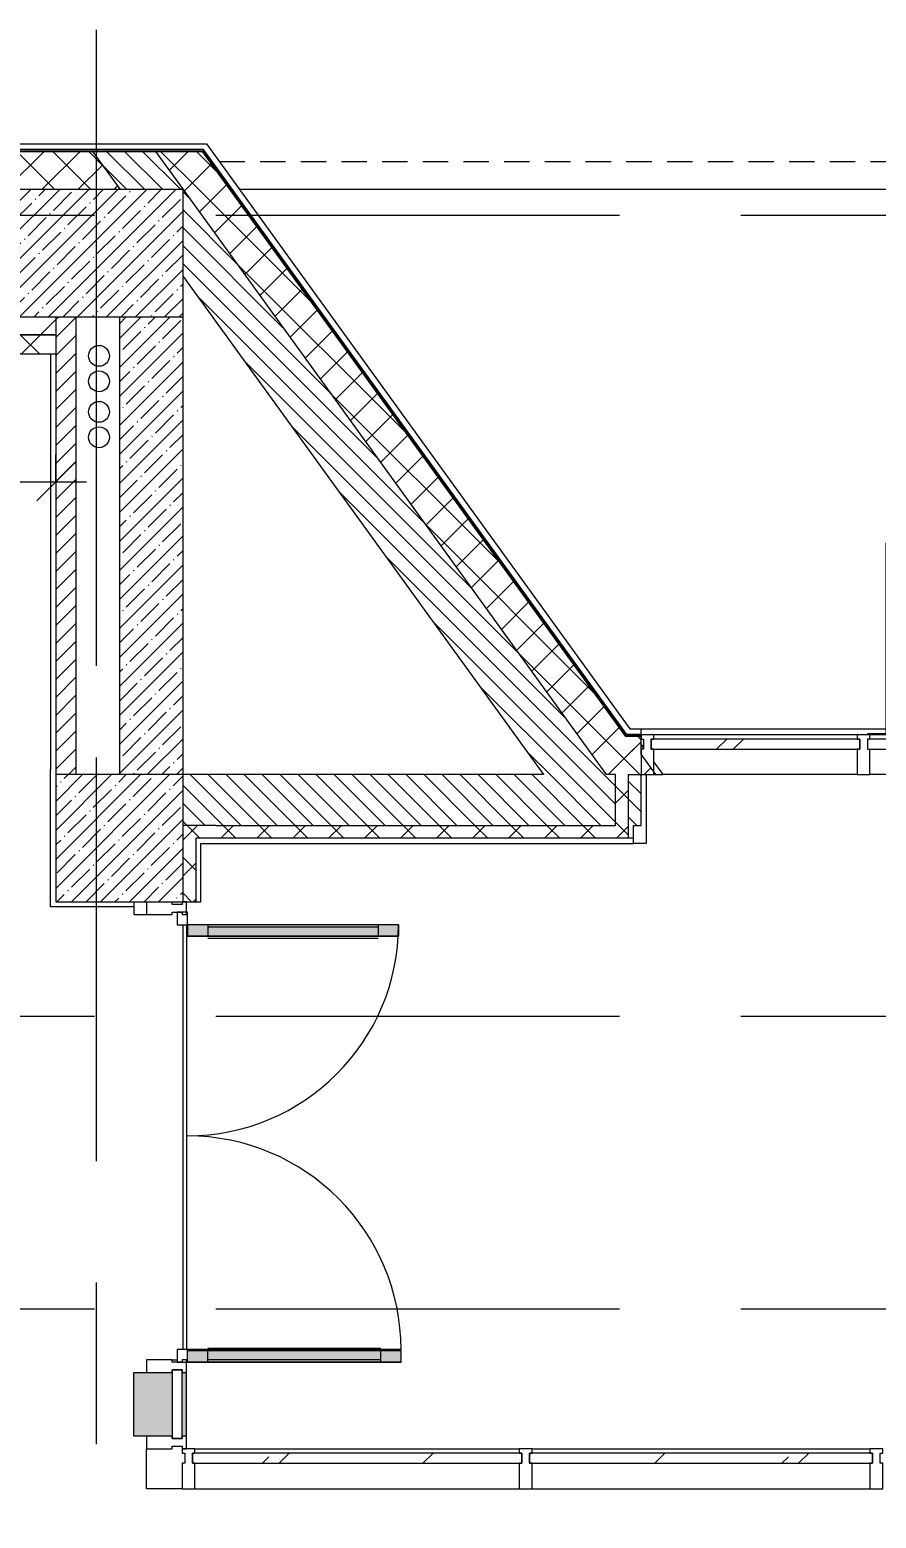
# Model space of a CAD drawing. Header units: millimetres. Extents: x 81368 to 286493, y -8553 to 29000.
# Drawn here: x 110447 to 113775, y 16177 to 22028 of the extents above; entities that cross this region are included whole.
import ezdxf

# ---------------------------------------------------------------- set-up
doc = ezdxf.new("R2010")
doc.units = ezdxf.units.MM
doc.linetypes.add('200_ШТРИХ__ш1_п0_6_', pattern=[160, 100, -60])
doc.linetypes.add('Осевая', pattern=[3175, 635, -476.25, 1587.5, -476.25])
for name, color, linetype, lineweight in [('A-ANNO-DIMS', 7, 'Continuous', 9), ('A-ANNO-DIMS-100', 7, 'Continuous', 9), ('A-DETL', 7, 'Continuous', 9), ('A-DETL-MBND-1', 7, '200_ШТРИХ__ш1_п0_6_', 9), ('A-GLAZ-CURT', 7, 'Continuous', 9), ('A-GLAZ-CWMG', 7, 'Continuous', 9), ('A-WALL', 7, 'Continuous', 9), ('A-WALL-1', 7, 'Continuous', 13), ('I-WALL', 7, 'Continuous', 9), ('S-COLS', 7, 'Continuous', 9), ('Оси', 7, 'Continuous', 9), ('Оси-2', 7, 'Осевая', 9)]:
    doc.layers.add(name, color=color, linetype=linetype, lineweight=lineweight)
for name, color, linetype, lineweight, true_color in [('A-DETL-GENF-1', 7, 'Continuous', 9, 0xe2e2e2), ('A-DETL-GENF-2', 7, 'Continuous', 9, 0xaaaaaa), ('A-DOOR-1', 7, 'Continuous', 9, 0xaaaaaa), ('A-FLOR-1', 7, 'Continuous', 9, 0xaaaaaa), ('A-GLAZ-CWMG-1', 7, 'Continuous', 9, 0x383e42), ('A-WALL-3', 7, 'Continuous', 9, 0xff80c0)]:
    doc.layers.add(name, color=color, linetype=linetype, lineweight=lineweight, true_color=true_color)
doc.styles.add('ISOCPEUR_1', font='isocpeur.ttf', dxfattribs={"width": 0.9, "height": 200})
doc.dimstyles.new('ISO-2_0_0_9К_Средний_округл2', dxfattribs={"dimscale": 304.8, "dimtxt": 199.196235, "dimasz": 0.492126, "dimexe": 0.393701, "dimexo": 0, "dimgap": 0, "dimtad": 1, "dimdec": 0, "dimrnd": 10, "dimzin": 0, "dimdsep": 46, "dimtxsty": 'ISOCPEUR_1', "dimblk1": 'OBLIQUE', "dimblk2": 'OBLIQUE', "dimsah": 1, "dimcen": 0.09, "dimdle": 0.393701, "dimazin": 0, "dimtfac": 1, "dimtdec": 4, "dimtix": 1, "dimtmove": 0, "dimatfit": 3, "dimfxl": 1, "dimtvp": 1, "dimtolj": 1, "dimtzin": 0, "dimarcsym": 2})
pattern_1 = [(45, (0, 0), (-70.71068, 70.71068), []), (135, (0, 0), (-70.71068, -70.71068), [])]
pattern_2 = [(135, (0, 0), (-35.35534, -35.35534), [])]
pattern_3 = [(45, (0, 0), (-141.42136, 141.42136), []), (135, (0, 0), (-141.42136, -141.42136), [])]

# ---------------------------------------------------------------- blocks, each defined once
blk = doc.blocks.new('Системная панель - Стекло - 40мм-24261323-План монтажа стен и перегородок 1 этажа в осях 23_1-33')
at = {"layer": 'A-GLAZ-CURT'}
h = blk.add_hatch(dxfattribs=at)
h.set_pattern_fill('FP_33', color=256, style=0, pattern_type=2)
h.set_pattern_definition([(45, (-113400.45, -19140), (-282.8427, 282.8427), [200, -600]), (45, (-113600.45, -19240), (-282.8427, 282.8427), [600, -200]), (45, (-113200.45, -19340), (-282.8427, 282.8427), [200, -600])])
h.paths.add_polyline_path([(410, -40), (410, 0), (-410, 0), (-410, -40), (-154, -40)])
for p, q in [((410, 0), (-410, 0)), ((-410, 0), (-410, -40)), ((410, -40), (410, 0)), ((-410, -40), (410, -40))]:
    blk.add_line(p, q, dxfattribs=at)
blk = doc.blocks.new('Прямоугольный импост - Импост структурный с накладкой - 160мм-20149069-План монтажа стен и перегородок 1 этажа в осях 23_1-33')
at = {"layer": 'A-GLAZ-CWMG'}
for p, q in [((113700.4, 19257), (112900.4, 19257)), ((113700.4, 19100), (112936, 19100))]:
    blk.add_line(p, q, dxfattribs=at)
blk = doc.blocks.new('Дверь_Витражная_СКБ_2Ст - ВН-5-31911725-План монтажа стен и перегородок 1 этажа в осях 23_1-33')
at = {"layer": 'A-DETL-GENF-1'}
for points in [[(-743, 20), (-743, 770), (-788, 770), (-788, 20)], [(752, 20), (752, 774), (707, 774), (707, 20)], [(-789.2, 17), (-752, 17), (-752, 20), (-860, 20), (-860, 17), (-850, 17)], [(860, 17), (860, 20), (752, 20), (752, 17), (850, 17)]]:
    blk.add_hatch(color=256, dxfattribs=at).paths.add_polyline_path(points)
at = {"layer": 'A-DETL-GENF-2'}
for p, q in [((-788, 770), (-743, 770)), ((-788, 770), (-788, 20)), ((-743, 770), (-788, 770)), ((-788, 770), (-788, 20)), ((-743, 770), (-743, 20)), ((-743, 20), (-743, 770)), ((752, 774), (707, 774)), ((707, 774), (707, 20)), ((752, 774), (707, 774)), ((707, 774), (707, 20)), ((752, 774), (752, 20)), ((752, 20), (752, 774)), ((-788, 690), (-743, 690)), ((-778, 690), (-778, 100)), ((-734, 690), (-734, 100)), ((698, 694), (698, 100)), ((752, 694), (707, 694)), ((742, 694), (742, 100)), ((-788, 100), (-743, 100)), ((752, 100), (707, 100)), ((-860, 20), (-860, 17)), ((-752, 20), (-860, 20)), ((-752, 20), (-860, 20)), ((-860, 20), (-860, 17)), ((-743, 20), (-788, 20)), ((-788, 20), (-743, 20)), ((-752, 17), (-752, 20)), ((-752, 17), (-752, 20)), ((707, 20), (752, 20)), ((707, 20), (752, 20)), ((752, 17), (752, 20)), ((752, 20), (860, 20)), ((752, 20), (752, 17)), ((860, 20), (752, 20)), ((860, 20), (860, 17)), ((860, 17), (860, 20))]:
    blk.add_line(p, q, dxfattribs=at)
at = {"layer": 'A-DOOR-1'}
for p, q in [((-752, 770), (-752, 20)), ((752, 774), (752, 20)), ((-752, 0), (-860, 0)), ((-860, 0), (-860, -40)), ((-752, -40), (-752, 0)), ((860, 0), (752, 0)), ((752, 0), (752, -40)), ((860, -40), (860, 0)), ((-860, -40), (-752, -40)), ((752, -40), (860, -40))]:
    blk.add_line(p, q, dxfattribs=at)
for centre, radius, start, end in [((-752, 20), 750, 360, 90), ((752, 20), 754, 90, 180)]:
    blk.add_arc(centre, radius, start, end, dxfattribs=at)
blk = doc.blocks.new('Прямоугольный импост - Импост структурный с накладкой - 160мм-24260934-План монтажа стен и перегородок 1 этажа в осях 23_1-33')
at = {"layer": 'A-GLAZ-CWMG'}
for p, q in [((115450.4, 19257), (113750.4, 19257)), ((115352.4, 19240), (113848.4, 19240)), ((115352.4, 19200), (113848.4, 19200)), ((115450.4, 19100), (113750.4, 19100))]:
    blk.add_line(p, q, dxfattribs=at)
blk = doc.blocks.new('Прямоугольный импост - Импост структурный с накладкой - 160мм-18693360-План монтажа стен и перегородок 1 этажа в осях 23_1-33')
at = {"layer": 'A-GLAZ-CWMG'}
for p, q in [((-25, 40), (-25, 140)), ((-25, 140), (25, 140)), ((25, 140), (25, 40)), ((-15, 40), (-25, 40)), ((-25, -17), (-25, 0)), ((-25, 0), (-15, 0)), ((-15, 0), (-15, 40)), ((25, 0), (25, -17)), ((25, -17), (-25, -17))]:
    blk.add_line(p, q, dxfattribs=at)
blk = doc.blocks.new('Прямоугольный импост - Импост структурный с накладкой - 160мм Темный-30756008-План монтажа стен и перегородок 1 этажа в осях 23_1-33')
at = {"layer": 'A-GLAZ-CWMG'}
for p, q in [((-50, 0), (-50, 17)), ((-50, 17), (0, 17)), ((-40, 0), (-50, 0)), ((-40, -40), (-40, 0)), ((0, 0), (-10, 0)), ((-10, 0), (-10, -40)), ((0, 17), (0, 0)), ((-50, -140), (-50, -40)), ((-50, -40), (-40, -40)), ((-10, -40), (0, -40)), ((0, -40), (0, -140)), ((0, -140), (-50, -140))]:
    blk.add_line(p, q, dxfattribs=at)
blk = doc.blocks.new('BSC_Колонна _Прямоугольная - 500х500-21690934-План монтажа стен и перегородок 1 этажа в осях 23_1-33')
at = {"layer": 'S-COLS'}
h = blk.add_hatch(dxfattribs=at)
h.set_pattern_fill('FP_35', color=256, style=0, pattern_type=2)
h.set_pattern_definition([(45, (-110800, -18850), (-57.024626, 57.024626), []), (45, (-110742.975, -18850), (-57.024626, 57.024626), [100.806, -20.161, 3.353, -16.808])])
h.paths.add_polyline_path([(-250, -250), (250, -250), (250, 250), (-250, 250), (-250, 247.3)])
for p, q in [((250, 250), (-250, 250)), ((-250, 250), (-250, -250)), ((250, -250), (250, 250)), ((-250, -250), (250, -250))]:
    blk.add_line(p, q, dxfattribs=at)
blk = doc.blocks.new('Системная панель - Стекло - 40мм-32472403-План монтажа стен и перегородок 1 этажа в осях 23_1-33')
at = {"layer": 'A-GLAZ-CURT'}
h = blk.add_hatch(dxfattribs=at)
h.set_pattern_fill('FP_41', color=256, style=0, pattern_type=2)
h.set_pattern_definition([(225, (113186.22, 16333), (282.8427, -282.8427), [200, -600]), (225, (113386.22, 16433), (282.8427, -282.8427), [600, -200]), (225, (112986.22, 16533), (282.8427, -282.8427), [200, -600])])
h.paths.add_polyline_path([(-674.2, 40), (-674.2, 0), (674.2, 0), (674.2, 40), (604.6, 40)])
for p, q in [((674.2, 40), (-674.2, 40)), ((-674.2, 40), (-674.2, 0)), ((-674.2, 0), (674.2, 0)), ((674.2, 0), (674.2, 40))]:
    blk.add_line(p, q, dxfattribs=at)
blk = doc.blocks.new('Прямоугольный импост - Импост структурный с накладкой - 160мм Темный-32472298-План монтажа стен и перегородок 1 этажа в осях 23_1-33')
at = {"layer": 'A-GLAZ-CWMG'}
for p, q in [((112422, 16450), (113750.4, 16450)), ((112422, 16293), (113750.4, 16293))]:
    blk.add_line(p, q, dxfattribs=at)
blk = doc.blocks.new('Прямоугольный импост - Импост структурный с накладкой - 160мм Темный-30755591-План монтажа стен и перегородок 1 этажа в осях 23_1-33')
at = {"layer": 'A-GLAZ-CWMG'}
for p, q in [((-25, 0), (-25, 17)), ((-25, 17), (25, 17)), ((-15, 0), (-25, 0)), ((-15, -40), (-15, 0)), ((25, 0), (15, 0)), ((15, 0), (15, -40)), ((25, 17), (25, 0)), ((-25, -140), (-25, -40)), ((-25, -40), (-15, -40)), ((15, -40), (25, -40)), ((25, -40), (25, -140)), ((25, -140), (-25, -140))]:
    blk.add_line(p, q, dxfattribs=at)
blk = doc.blocks.new('Прямоугольный импост - Импост структурный с накладкой - 160мм Темный-32356295-План монтажа стен и перегородок 1 этажа в осях 23_1-33')
at = {"layer": 'A-GLAZ-CWMG'}
for p, q in [((-50, 40), (-50, 140)), ((-50, 140), (0, 140)), ((0, 140), (0, 40)), ((-40, 40), (-50, 40)), ((-50, -17), (-50, 0)), ((-50, 0), (-40, 0)), ((-40, 0), (-40, 40)), ((-10, 40), (-10, 0)), ((0, 40), (-10, 40)), ((-10, 0), (0, 0)), ((0, 0), (0, -17)), ((0, -17), (-50, -17))]:
    blk.add_line(p, q, dxfattribs=at)
blk = doc.blocks.new('Дверь_Витражная_остекление_ - ВВ-15 остекление-32355915-План монтажа стен и перегородок 1 этажа в осях 23_1-33')
at = {"layer": 'A-DETL-GENF-1'}
for points in [[(-790, 850), (-835, 850), (-835, 20), (-790, 20), (-790, 105.1)], [(885, 20), (885, 860), (840, 860), (840, 20)]]:
    blk.add_hatch(color=256, dxfattribs=at).paths.add_polyline_path(points)
at = {"layer": 'A-DETL-GENF-2'}
for p, q in [((-835, 850), (-790, 850)), ((-835, 850), (-835, 20)), ((-790, 850), (-835, 850)), ((-835, 850), (-835, 20)), ((-790, 850), (-790, 20)), ((-790, 20), (-790, 850)), ((885, 860), (840, 860)), ((840, 860), (840, 20)), ((885, 860), (840, 860)), ((840, 860), (840, 20)), ((885, 860), (885, 20)), ((885, 20), (885, 860)), ((-835, 770), (-790, 770)), ((-825, 770), (-825, 100)), ((-781, 770), (-781, 100)), ((831, 780), (831, 100)), ((885, 780), (840, 780)), ((875, 780), (875, 100)), ((-835, 100), (-790, 100)), ((885, 100), (840, 100)), ((-790, 20), (-835, 20)), ((-835, 20), (-790, 20))]:
    blk.add_line(p, q, dxfattribs=at)
at = {"layer": 'A-DOOR-1'}
for p, q in [((-835, 850), (-835, 20)), ((835, 860), (835, 20)), ((-835, 20), (-885, 20)), ((-885, 20), (-885, -20)), ((-835, -20), (-835, 20)), ((885, 20), (835, 20)), ((835, 20), (835, -20)), ((885, -20), (885, 20)), ((-885, -20), (-835, -20)), ((835, -20), (885, -20))]:
    blk.add_line(p, q, dxfattribs=at)
for centre, radius, start, end in [((-835, 20), 830, 360, 90), ((835, 20), 840, 90, 180)]:
    blk.add_arc(centre, radius, start, end, dxfattribs=at)
blk = doc.blocks.new('Прямоугольный импост - Импост структурный с накладкой - 160мм-32356289-План монтажа стен и перегородок 1 этажа в осях 23_1-33')
at = {"layer": 'A-GLAZ-CWMG'}
for p, q in [((-25, 140), (25, 140)), ((25, 140), (25, 40)), ((-15, 40), (-25, 40)), ((-25, 0), (-15, 0)), ((-15, 0), (-15, 40)), ((15, 40), (15, 0)), ((25, 40), (15, 40)), ((15, 0), (25, 0)), ((25, 0), (25, -17)), ((-25, -17), (-25, -3)), ((25, -17), (-25, -17))]:
    blk.add_line(p, q, dxfattribs=at)
blk = doc.blocks.new('Системная панель - Стекло - 40мм-32356190-План монтажа стен и перегородок 1 этажа в осях 23_1-33')
at = {"layer": 'A-GLAZ-CURT'}
for p, q in [((135, 0), (-135, 0)), ((-135, 0), (-135, -40)), ((135, -40), (135, 0)), ((-135, -40), (135, -40))]:
    blk.add_line(p, q, dxfattribs=at)
blk = doc.blocks.new('Прямоугольный импост - Импост структурный с накладкой - 190мм-32819534-План монтажа стен и перегородок 1 этажа в осях 23_1-33')
at = {"layer": 'A-GLAZ-CWMG-1'}
for points in [[(110857, 16500), (111007, 16500), (111007, 16750), (110857, 16750), (110857, 16505)], [(111064, 16500), (111064, 16750), (111047, 16750), (111047, 16500)]]:
    blk.add_hatch(color=256, dxfattribs=at).paths.add_polyline_path(points)
at = {"layer": 'A-GLAZ-CWMG'}
for p, q in [((110857, 16750), (110907, 16750)), ((110857, 16500), (110857, 16750)), ((111064, 16500), (111064, 16750)), ((110907, 16500), (110857, 16500))]:
    blk.add_line(p, q, dxfattribs=at)
blk = doc.blocks.new('Прямоугольный импост - Импост структурный с накладкой - 160мм Темный-32356291-План монтажа стен и перегородок 1 этажа в осях 23_1-33')
at = {"layer": 'A-GLAZ-CWMG'}
for p, q in [((-25, 40), (-25, 140)), ((-25, 140), (25, 140)), ((25, 140), (25, 40)), ((-15, 40), (-25, 40)), ((-25, -17), (-25, 0)), ((-25, 0), (-15, 0)), ((-15, 0), (-15, 40)), ((15, 40), (15, 0)), ((25, 40), (15, 40)), ((15, 0), (25, 0)), ((25, 0), (25, -17)), ((25, -17), (-25, -17))]:
    blk.add_line(p, q, dxfattribs=at)
blk = doc.blocks.new('Прямоугольный импост - Импост структурный с накладкой - 160мм-22960065-План монтажа стен и перегородок 1 этажа в осях 23_1-33')
at = {"layer": 'A-GLAZ-CWMG'}
for p, q in [((0, 140), (-50, 140)), ((-50, 140), (-50, 40)), ((0, 40), (0, 140)), ((-50, 40), (-40, 40)), ((-40, 0), (-50, 0)), ((-50, 0), (-50, -17)), ((-40, 40), (-40, 0)), ((-10, 0), (-10, 40)), ((-10, 40), (0, 40)), ((0, 0), (-10, 0)), ((0, -17), (0, 0)), ((-50, -17), (0, -17))]:
    blk.add_line(p, q, dxfattribs=at)
blk = doc.blocks.new('BSC_Колонна _Прямоугольная - 700х500-V16-План монтажа стен и перегородок 1 этажа в осях 23_1-33')
at = {"layer": 'S-COLS'}
h = blk.add_hatch(dxfattribs=at)
h.set_pattern_fill('FP_59', color=256, style=0, pattern_type=2)
h.set_pattern_definition([(45, (-110700, -21150), (-57.024626, 57.024626), []), (45, (-110642.975, -21150), (-57.024626, 57.024626), [100.806, -20.161, 3.353, -16.808])])
h.paths.add_polyline_path([(-350, -250), (350, -250), (350, 250), (-350, 250), (-350, -225.9)])
for p, q in [((350, 250), (-350, 250)), ((-350, 250), (-350, -250)), ((350, -250), (350, 250)), ((-350, -250), (350, -250))]:
    blk.add_line(p, q, dxfattribs=at)
blk = doc.blocks.new('Системная панель - Стекло - 40мм-32472267-План монтажа стен и перегородок 1 этажа в осях 23_1-33')
at = {"layer": 'A-GLAZ-CURT'}
h = blk.add_hatch(dxfattribs=at)
h.set_pattern_fill('FP_61', color=256, style=0, pattern_type=2)
h.set_pattern_definition([(225, (111834.5, 16333), (282.8427, -282.8427), [200, -600]), (225, (112034.5, 16433), (282.8427, -282.8427), [600, -200]), (225, (111634.5, 16533), (282.8427, -282.8427), [200, -600])])
h.paths.add_polyline_path([(-647.5, 40), (-647.5, 0), (647.5, 0), (647.5, 40), (582.4, 40)])
for p, q in [((647.5, 40), (-647.5, 40)), ((-647.5, 40), (-647.5, 0)), ((-647.5, 0), (647.5, 0)), ((647.5, 0), (647.5, 40))]:
    blk.add_line(p, q, dxfattribs=at)
blk = doc.blocks.new('Прямоугольный импост - Импост структурный с накладкой - 160мм Темный-32472263-План монтажа стен и перегородок 1 этажа в осях 23_1-33')
at = {"layer": 'A-GLAZ-CWMG'}
for p, q in [((111097, 16450), (112372, 16450)), ((111097, 16293), (112372, 16293))]:
    blk.add_line(p, q, dxfattribs=at)
blk = doc.blocks.new('Прямоугольный импост - Импост структурный с накладкой - 190мм-32819424-План монтажа стен и перегородок 1 этажа в осях 23_1-33')
at = {"layer": 'A-GLAZ-CWMG'}
for p, q in [((0, 190), (-50, 190)), ((-50, 190), (-50, 40)), ((-50, 40), (-40, 40)), ((-40, 0), (-50, 0)), ((-50, 0), (-50, -17)), ((-40, 40), (-40, 0)), ((-10, 0), (-10, 40)), ((-10, 40), (0, 40)), ((0, 0), (-10, 0)), ((-50, -17), (0, -17)), ((0, -17), (0, -3))]:
    blk.add_line(p, q, dxfattribs=at)
blk = doc.blocks.new('Зашивка приборов отопления1 - Зашивка приборов отопления-33268338-План монтажа стен и перегородок 1 этажа в осях 23_1-33')
at = {"layer": 'A-WALL-3'}
h = blk.add_hatch(dxfattribs=at)
h.set_pattern_fill('FP_63', color=256, style=0, pattern_type=2)
h.set_pattern_definition(pattern_3)
h.paths.add_polyline_path([(110487.3, 20829), (110550, 20829), (110550, 20900), (110350, 20900), (110350, 21150), (108470, 21150), (108470, 20829), (110350, 20829)])
h = blk.add_hatch(dxfattribs=at)
h.set_pattern_fill('FP_63', color=256, style=0, pattern_type=2)
h.set_pattern_definition(pattern_3)
h.paths.add_polyline_path([(110487.3, 20754), (110550, 20754), (110550, 20829), (108470, 20829), (108470, 20754), (110154.9, 20754)])
for p, q in [((109950, 21150), (109050, 21150)), ((108470, 20829), (110550, 20829)), ((110550, 20829), (108470, 20829)), ((108470, 20754), (110550, 20754))]:
    blk.add_line(p, q, dxfattribs=at)
blk = doc.blocks.new('DIMBLOCK56-План монтажа стен и перегородок 1 этажа в осях 23_1-33')
at = {"layer": 'A-ANNO-DIMS-100'}
for p, q in [((108470, 20754), (108470, 20131.1)), ((108470, 20251.1), (108470, 20754)), ((110550, 20357.2), (110550, 20131.1)), ((110550, 20251.1), (110550, 20357.2)), ((108470, 20251.1), (110670, 20251.1))]:
    blk.add_line(p, q, dxfattribs=at)
at = {"layer": 'A-ANNO-DIMS-100', "lineweight": 20}
for p, q in [((108470, 20251.1), (108545, 20326.1)), ((110550, 20251.1), (110625, 20326.1)), ((108470, 20251.1), (108395, 20176.1)), ((110550, 20251.1), (110475, 20176.1))]:
    blk.add_line(p, q, dxfattribs=at)
at = {"layer": 'A-ANNO-DIMS-100', "color": 0, "insert": (109257.2, 20512.4), "char_height": 200, "width": 606.782, "attachment_point": 1, "line_spacing_factor": 1.149209, "style": 'ISOCPEUR_1'}
blk.add_mtext('2080', dxfattribs=at)
blk = doc.blocks.new('_Oblique')
at = {"color": 0, "linetype": 'ByBlock', "lineweight": -2}
blk.add_line((-0.5, -0.5), (0.5, 0.5), dxfattribs=at)

msp = doc.modelspace()

# ---------------------------------------------------------------- hatches: boundary and pattern name
at = {"layer": 'A-WALL'}
h = msp.add_hatch(dxfattribs=at)
h.set_pattern_fill('FP_5', color=256, style=0, pattern_type=2)
h.set_pattern_definition(pattern_1)
h.paths.add_polyline_path([(111235.1, 21400), (111126.6, 21550), (110941.5, 21550), (111050, 21400), (111152.1, 21400)])
h.paths.add_polyline_path([(110803.2, 21400), (110694.6, 21550), (109950, 21550), (109950, 21400), (110487.3, 21400)])
h.paths.add_polyline_path([(108825.4, 21400), (109050, 21400), (109050, 21550), (107750, 21550), (107750, 21400), (108493, 21400)])
h.paths.add_polyline_path([(106850, 21400), (106850, 21550), (105550, 21550), (105550, 21400), (106831, 21400)])
h.paths.add_polyline_path([(104650, 21400), (104650, 21550), (103450, 21550), (103450, 21400), (104504.3, 21400)])
h.paths.add_polyline_path([(101150, 21400), (101150, 21550), (96610, 21550), (96610, 21400), (100800, 21400)])
h.paths.add_polyline_path([(93310, 21400), (93310, 21550), (93060, 21550), (93060, 21400), (93203, 21400)])
h = msp.add_hatch(dxfattribs=at)
h.set_pattern_fill('FP_1', color=256, style=0, pattern_type=2)
h.set_pattern_definition(pattern_2)
h.paths.add_polyline_path([(111050, 21400), (110941.5, 21550), (110694.6, 21550), (110803.2, 21400)])
h.paths.add_polyline_path([(112713.8, 19100), (111050, 21400), (111050, 21058.8), (112467, 19100), (112481.7, 19100)])
h = msp.add_hatch(dxfattribs=at)
h.set_pattern_fill('FP_5', color=256, style=0, pattern_type=2)
h.set_pattern_definition(pattern_1)
h.paths.add_polyline_path([(112899, 19100), (112800.4, 19236.2), (112800.4, 19100), (112850.4, 19100)])
h.paths.add_polyline_path([(112750.4, 19100), (112750.4, 19305.3), (111235.1, 21400), (111050, 21400), (112713.8, 19100)])
h = msp.add_hatch(dxfattribs=at)
h.set_pattern_fill('FP_5', color=256, style=0, pattern_type=2)
h.set_pattern_definition(pattern_1)
h.paths.add_polyline_path([(120860, 19100), (120860, 19250), (119418, 19250), (119418, 19100), (120852, 19100)])
h.paths.add_polyline_path([(118202, 19100), (118202, 19250), (115500.4, 19250), (115500.4, 19100), (118010, 19100)])
h.paths.add_polyline_path([(112899, 19100), (112908.8, 19100), (112850.4, 19180.7), (112850.4, 19250), (112790.5, 19250), (112800.4, 19236.2), (112800.4, 19100), (112850.4, 19100)])
h = msp.add_hatch(dxfattribs=at)
h.set_pattern_fill('FP_1', color=256, style=0, pattern_type=2)
h.set_pattern_definition(pattern_2)
h.paths.add_polyline_path([(117810, 18900), (117810, 19100), (116100.4, 19100), (116100.4, 18900), (117799.9, 18900)])
h.paths.add_polyline_path([(115530.4, 18900), (115550.4, 18900), (115550.4, 19100), (115500.4, 19100), (115500.4, 18900)])
h.paths.add_polyline_path([(112481.7, 18900), (112750.4, 18900), (112750.4, 19100), (111050, 19100), (111050, 18900), (111179.4, 18900)])
h.paths.add_polyline_path([(112800.4, 18900), (112850.4, 18900), (112850.4, 19100), (112800.4, 19100), (112800.4, 19097.3)])
at = {"layer": 'I-WALL'}
h = msp.add_hatch(dxfattribs=at)
h.set_pattern_fill('FP_3', color=256, style=0, pattern_type=2)
h.set_pattern_definition([(45, (0, 0), (-35.35534, 35.35534), [])])
h.paths.add_polyline_path([(110630, 19100), (110630, 20900), (110550, 20900), (110550, 19100)])
h = msp.add_hatch(dxfattribs=at)
h.set_pattern_fill('FP_2', color=256, style=0, pattern_type=2)
h.set_pattern_definition([(45, (0, 0), (-57.024626, 57.024626), []), (45, (57.025, 0), (-57.024626, 57.024626), [100.806, -20.161, 3.353, -16.808])])
h.paths.add_polyline_path([(110800, 19100), (111050, 19100), (111050, 20900), (110800, 20900), (110800, 19706.3)])
h = msp.add_hatch(dxfattribs=at)
h.set_pattern_fill('FP_5', color=256, style=0, pattern_type=2)
h.set_pattern_definition(pattern_1)
h.paths.add_polyline_path([(112800.4, 18900), (112800.4, 19236.2), (112750.4, 19305.3), (112750.4, 18900)])
h = msp.add_hatch(dxfattribs=at)
h.set_pattern_fill('FP_5', color=256, style=0, pattern_type=2)
h.set_pattern_definition(pattern_1)
h.paths.add_polyline_path([(111050, 18600), (111100, 18600), (111100, 18900), (111050, 18900), (111050, 18792.9)])
h = msp.add_hatch(dxfattribs=at)
h.set_pattern_fill('FP_5', color=256, style=0, pattern_type=2)
h.set_pattern_definition(pattern_1)
h.paths.add_polyline_path([(112800.4, 18850), (112800.4, 18900), (111100, 18900), (111100, 18850), (112481.7, 18850)])

# ---------------------------------------------------------------- linework, layer by layer
at = {"layer": 'A-DETL'}
for centre in [(110719.5, 20746.3), (110719.5, 20646.3), (110719.5, 20526.3), (110719.5, 20426.3)]:
    msp.add_circle(centre, 41, dxfattribs=at)
at = {"layer": 'A-DETL-MBND-1'}
for p, q in [((111192.6, 21510), (119970, 21510)), ((119970, 21400), (111272.2, 21400))]:
    msp.add_line(p, q, dxfattribs=at)
at = {"layer": 'A-FLOR-1'}
for p, q in [((119970, 21400), (111272.2, 21400)), ((110530, 19120), (110530, 20754)), ((110529, 18580), (110529, 19120)), ((110529, 19120), (110530, 19120)), ((112870.4, 19100), (112870.4, 18830)), ((112870.4, 18830), (112820.4, 18830)), ((110857, 18580), (110529, 18580)), ((111050, 16840), (111050, 18510)), ((111064, 18510), (111064, 16840)), ((111007, 16800), (111027, 16800)), ((110907, 16293), (110907, 16450)), ((111047, 16293), (110907, 16293))]:
    msp.add_line(p, q, dxfattribs=at)
at = {"layer": 'A-WALL'}
for p, q in [((96570, 21580), (111141.9, 21580)), ((111130.7, 21558), (105550, 21558)), ((112794.5, 19258), (111130.7, 21558)), ((111141.9, 21580), (112805.8, 19280)), ((111050, 21400), (112713.8, 19100)), ((111050, 21058.8), (112467, 19100)), ((112850.4, 19258), (112794.5, 19258)), ((112805.8, 19280), (113812.4, 19280)), ((112850.4, 19180.7), (112850.4, 19280)), ((112850.4, 19218.2), (112860.4, 19204.4)), ((112908.8, 19100), (112850.4, 19180.7)), ((112900.4, 19149.1), (112936, 19100)), ((112467, 19100), (111050, 19100)), ((112750.4, 19100), (112713.8, 19100)), ((112850.4, 18900), (112850.4, 19100)), ((112908.8, 19100), (112936, 19100)), ((111179.4, 18900), (112750.4, 18900)), ((112820.4, 18900), (112850.4, 18900))]:
    msp.add_line(p, q, dxfattribs=at)
at = {"layer": 'A-WALL-1'}
for p, q in [((109950, 21553), (111134.3, 21553)), ((109950, 21550), (111126.6, 21550)), ((110694.6, 21550), (110803.2, 21400)), ((110941.5, 21550), (111050, 21400)), ((112790.5, 19250), (111126.6, 21550)), ((112792, 19253), (111128.2, 21553)), ((112850.4, 19253), (112792, 19253)), ((112850.4, 19250), (112790.5, 19250)), ((112750.4, 18900), (112750.4, 19100)), ((112800.4, 19100), (112800.4, 18900)), ((112800.4, 19100), (112908.8, 19100)), ((111179.4, 18900), (111050, 18900)), ((111100, 18850), (111100, 18600)), ((112820.4, 18850), (111100, 18850))]:
    msp.add_line(p, q, dxfattribs=at)
at = {"layer": 'I-WALL'}
for p, q in [((110550, 20900), (110550, 19100)), ((110630, 19100), (110630, 20900)), ((110800, 20900), (110800, 19100)), ((111050, 19100), (111050, 20900)), ((112800.4, 18900), (112800.4, 18850)), ((112820.4, 18830), (112820.4, 18900)), ((111120, 18600), (111120, 18830)), ((111120, 18830), (112820.4, 18830)), ((111050, 18600), (111120, 18600))]:
    msp.add_line(p, q, dxfattribs=at)
at = {"layer": 'Оси'}
msp.add_line((110710, 19528.3), (110710, 22028.3), dxfattribs=at)
at = {"layer": 'Оси-2'}
for p, q in [((84667.6, 21300), (122580, 21300)), ((110710, 593.7), (110710, 19528.3)), ((84667.6, 18150), (122760, 18150)), ((84667.6, 17000), (122760, 17000))]:
    msp.add_line(p, q, dxfattribs=at)

# ---------------------------------------------------------------- block references
at = {"layer": 'A-DOOR-1'}
msp.add_blockref('Дверь_Витражная_СКБ_2Ст - ВН-5-31911725-План монтажа стен и перегородок 1 этажа в осях 23_1-33', (114600.4, 19240), dxfattribs=at)
at = {"layer": 'A-DOOR-1', "rotation": 270}
msp.add_blockref('Дверь_Витражная_остекление_ - ВВ-15 остекление-32355915-План монтажа стен и перегородок 1 этажа в осях 23_1-33', (111047, 17675), dxfattribs=at)
at = {"layer": 'A-GLAZ-CURT'}
msp.add_blockref('Системная панель - Стекло - 40мм-24261323-План монтажа стен и перегородок 1 этажа в осях 23_1-33', (113300.4, 19240), dxfattribs=at)
for name, p, rotation in [('Системная панель - Стекло - 40мм-32356190-План монтажа стен и перегородок 1 этажа в осях 23_1-33', (111047, 16625), 270), ('Системная панель - Стекло - 40мм-32472267-План монтажа стен и перегородок 1 этажа в осях 23_1-33', (111734.5, 16433), 180), ('Системная панель - Стекло - 40мм-32472403-План монтажа стен и перегородок 1 этажа в осях 23_1-33', (113086.2, 16433), 180)]:
    msp.add_blockref(name, p, dxfattribs=dict(at, rotation=rotation))
at = {"layer": 'A-GLAZ-CWMG'}
for name, p, rotation in [('Прямоугольный импост - Импост структурный с накладкой - 160мм-22960065-План монтажа стен и перегородок 1 этажа в осях 23_1-33', (112850.4, 19240), 180), ('Прямоугольный импост - Импост структурный с накладкой - 190мм-32819424-План монтажа стен и перегородок 1 этажа в осях 23_1-33', (111047, 18600), 90)]:
    msp.add_blockref(name, p, dxfattribs=dict(at, rotation=rotation))
for name in ['Прямоугольный импост - Импост структурный с накладкой - 160мм-20149069-План монтажа стен и перегородок 1 этажа в осях 23_1-33', 'Прямоугольный импост - Импост структурный с накладкой - 160мм-24260934-План монтажа стен и перегородок 1 этажа в осях 23_1-33', 'Прямоугольный импост - Импост структурный с накладкой - 190мм-32819534-План монтажа стен и перегородок 1 этажа в осях 23_1-33', 'Прямоугольный импост - Импост структурный с накладкой - 160мм Темный-32472263-План монтажа стен и перегородок 1 этажа в осях 23_1-33', 'Прямоугольный импост - Импост структурный с накладкой - 160мм Темный-32472298-План монтажа стен и перегородок 1 этажа в осях 23_1-33']:
    msp.add_blockref(name, (0, 0), dxfattribs=at)
at = {"layer": 'A-GLAZ-CWMG', "extrusion": (0, 0, -1)}
for name, p, rotation in [('Прямоугольный импост - Импост структурный с накладкой - 160мм-18693360-План монтажа стен и перегородок 1 этажа в осях 23_1-33', (-113725.4, 19240), 180), ('Прямоугольный импост - Импост структурный с накладкой - 160мм-32356289-План монтажа стен и перегородок 1 этажа в осях 23_1-33', (-111047, 18575), 270), ('Прямоугольный импост - Импост структурный с накладкой - 160мм Темный-32356291-План монтажа стен и перегородок 1 этажа в осях 23_1-33', (-111047, 16775), 270), ('Прямоугольный импост - Импост структурный с накладкой - 160мм Темный-32356295-План монтажа стен и перегородок 1 этажа в осях 23_1-33', (-111047, 16450), 270)]:
    msp.add_blockref(name, p, dxfattribs=dict(at, rotation=rotation))
for name, p in [('Прямоугольный импост - Импост структурный с накладкой - 160мм Темный-30756008-План монтажа стен и перегородок 1 этажа в осях 23_1-33', (-111047, 16433)), ('Прямоугольный импост - Импост структурный с накладкой - 160мм Темный-30755591-План монтажа стен и перегородок 1 этажа в осях 23_1-33', (-112397, 16433)), ('Прямоугольный импост - Импост структурный с накладкой - 160мм Темный-30755591-План монтажа стен и перегородок 1 этажа в осях 23_1-33', (-113775.4, 16433))]:
    msp.add_blockref(name, p, dxfattribs=at)
at = {"layer": 'A-WALL-3'}
msp.add_blockref('Зашивка приборов отопления1 - Зашивка приборов отопления-33268338-План монтажа стен и перегородок 1 этажа в осях 23_1-33', (0, 0), dxfattribs=at)
at = {"layer": 'S-COLS'}
for name, p in [('BSC_Колонна _Прямоугольная - 700х500-V16-План монтажа стен и перегородок 1 этажа в осях 23_1-33', (110700, 21150)), ('BSC_Колонна _Прямоугольная - 500х500-21690934-План монтажа стен и перегородок 1 этажа в осях 23_1-33', (110800, 18850))]:
    msp.add_blockref(name, p, dxfattribs=at)

# ---------------------------------------------------------------- dimensions: what is measured, and where the dimension line sits
at = {"layer": 'A-ANNO-DIMS'}
dim = msp.add_linear_dim(base=(110550, 20251.1), p1=(108470, 20754), p2=(110550, 20357.2), dimstyle='ISO-2_0_0_9К_Средний_округл2', override={"dimpost": '<>', "dimfxl": 2117.509705}, dxfattribs=at)
dim.commit()
dim.dimension.update_dxf_attribs({"geometry": 'DIMBLOCK56-План монтажа стен и перегородок 1 этажа в осях 23_1-33', "text_midpoint": (109510, 20351.1)})

doc.saveas('drawing.dxf')
